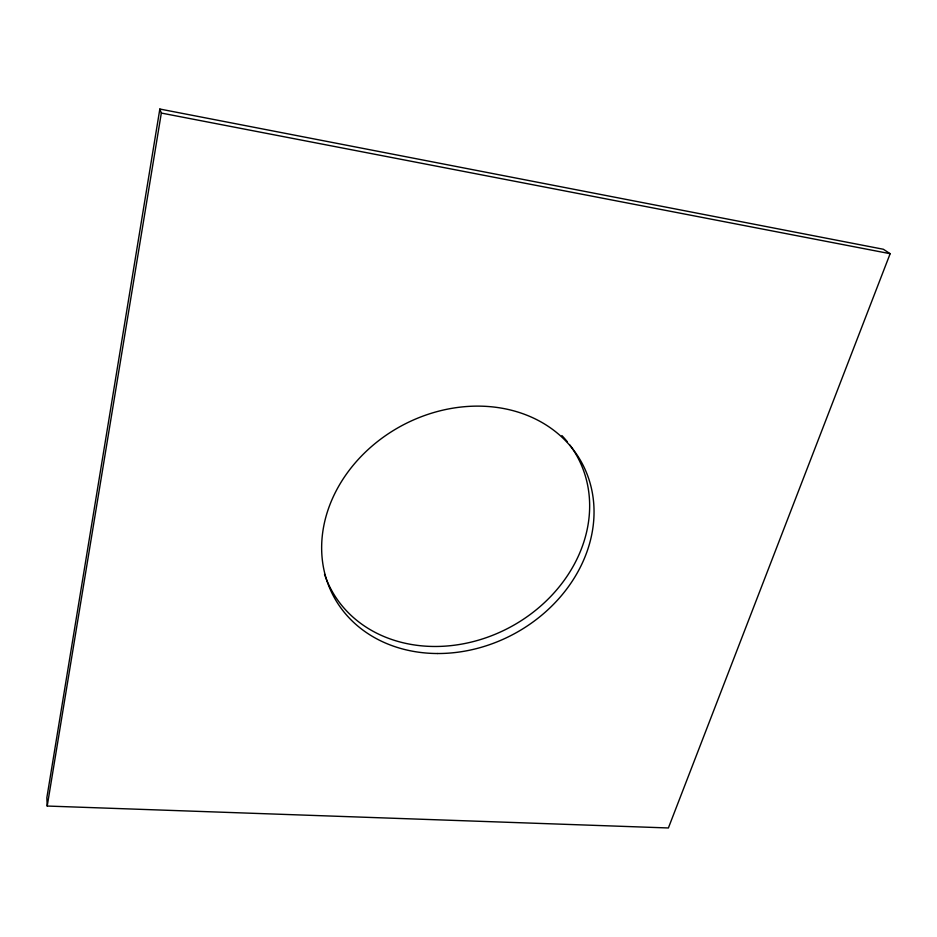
<?xml version="1.0" encoding="UTF-8"?>
<svg xmlns="http://www.w3.org/2000/svg" width="937" height="937" viewBox="0 0 937 937"><rect width="100%" height="100%" fill="white"/><g stroke="black" fill="none" stroke-linecap="round" stroke-linejoin="round"><path stroke-width="1.41" d="M159.84 109.032L46.85 797.715L47.213 806.043L668.386 827.968L890.15 253.693L883.345 249.254L159.84 109.032L161.328 113.061L47.213 806.043M161.328 113.061L890.15 253.693M569.848 445.016A139.871 117.769 -28.2 0 1 508.908 627.837A139.871 117.769 -28.2 0 1 324.495 574.112M561.907 435.588A139.871 117.769 -28.2 0 1 567.33 441.772M437.474 653.522A140.925 118.285 -28.2 0 0 584.653 468.465A140.925 118.285 -28.2 0 0 351.41 467.481A140.925 118.285 -28.2 0 0 437.474 653.522"/></g></svg>
